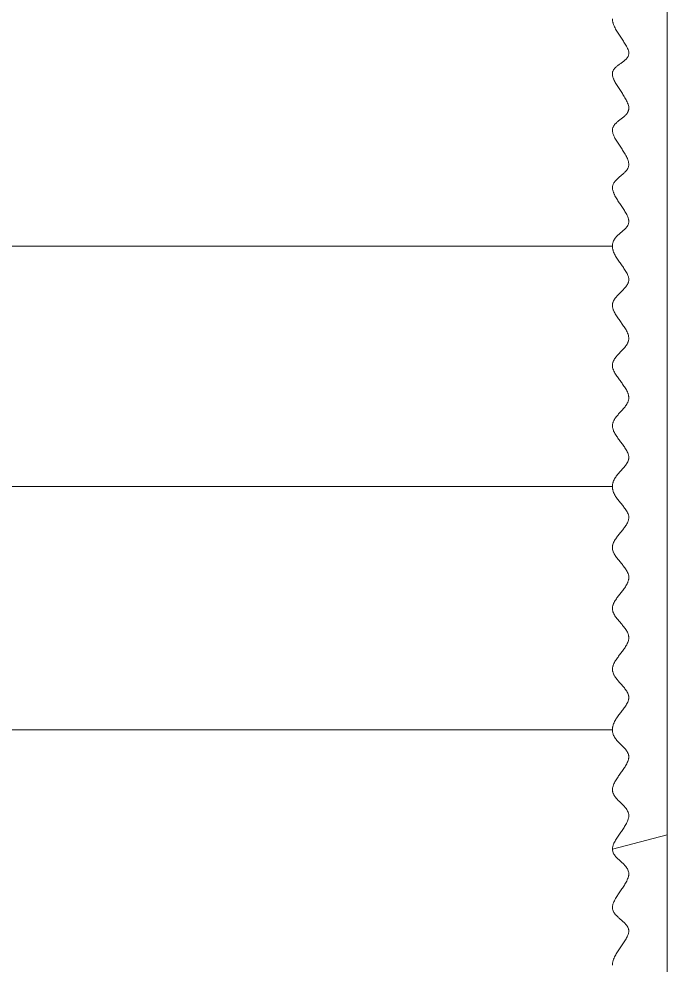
# Model space of a CAD drawing. Header units: millimetres. Extents: x -6909 to -4533, y -2578 to 782.
# Drawn here: x -5724.71 to -5712.01, y 502.14 to 520.68 of the extents above; entities that cross this region are included whole.
import ezdxf

# ---------------------------------------------------------------- set-up
doc = ezdxf.new("R2010")
doc.units = ezdxf.units.MM

msp = doc.modelspace()

# ---------------------------------------------------------------- linework, layer by layer
at = {"linetype": 'Continuous', "lineweight": 18}
for p, q in [((-5712.014, 504.692), (-5712.014, 532.039)), ((-5713.086, 516.229), (-5735.943, 516.229)), ((-5713.086, 511.518), (-5735.943, 511.518)), ((-5713.086, 506.753), (-5735.943, 506.753)), ((-5712.014, 504.692), (-5712.014, 488.539))]:
    msp.add_line(p, q, dxfattribs=at)
at = {"linetype": 'Continuous', "lineweight": 13}
msp.add_line((-5712.014, 504.692), (-5713.086, 504.416), dxfattribs=at)
at = {"linetype": 'Continuous', "lineweight": 18}
for points, knots in [([(-5713.086, 516.229), (-5713.086, 516.245), (-5713.084, 516.26), (-5713.08, 516.281), (-5713.079, 516.288), (-5713.075, 516.302), (-5713.072, 516.308), (-5713.065, 516.327), (-5713.059, 516.339), (-5713.047, 516.361), (-5713.04, 516.372), (-5713.017, 516.402), (-5713.001, 516.419), (-5712.968, 516.452), (-5712.951, 516.467), (-5712.916, 516.497), (-5712.899, 516.512), (-5712.864, 516.542), (-5712.847, 516.558), (-5712.823, 516.583), (-5712.815, 516.592), (-5712.8, 516.611), (-5712.793, 516.621), (-5712.78, 516.644), (-5712.775, 516.655), (-5712.769, 516.675), (-5712.767, 516.682), (-5712.765, 516.697), (-5712.764, 516.704), (-5712.764, 516.719), (-5712.765, 516.727), (-5712.767, 516.743), (-5712.769, 516.751), (-5712.774, 516.774), (-5712.779, 516.79), (-5712.791, 516.819), (-5712.798, 516.833), (-5712.812, 516.861), (-5712.819, 516.875), (-5712.835, 516.901), (-5712.843, 516.915), (-5712.859, 516.941), (-5712.867, 516.954), (-5712.892, 516.992), (-5712.909, 517.017), (-5712.943, 517.067), (-5712.96, 517.093), (-5712.993, 517.144), (-5713.009, 517.17), (-5713.032, 517.21), (-5713.039, 517.224), (-5713.05, 517.245), (-5713.053, 517.252), (-5713.059, 517.267), (-5713.063, 517.274), (-5713.071, 517.296), (-5713.076, 517.311), (-5713.082, 517.335), (-5713.083, 517.343), (-5713.085, 517.358), (-5713.086, 517.366), (-5713.086, 517.381), (-5713.085, 517.389), (-5713.083, 517.403), (-5713.082, 517.41), (-5713.078, 517.423), (-5713.076, 517.43), (-5713.071, 517.442), (-5713.069, 517.448), (-5713.06, 517.464), (-5713.053, 517.475), (-5713.039, 517.494), (-5713.032, 517.503), (-5713.009, 517.528), (-5712.993, 517.544), (-5712.959, 517.574), (-5712.942, 517.588), (-5712.909, 517.616), (-5712.892, 517.63), (-5712.859, 517.66), (-5712.843, 517.675), (-5712.82, 517.7), (-5712.812, 517.709), (-5712.799, 517.728), (-5712.792, 517.738), (-5712.78, 517.76), (-5712.775, 517.772), (-5712.769, 517.792), (-5712.768, 517.798), (-5712.765, 517.813), (-5712.765, 517.82), (-5712.764, 517.835), (-5712.765, 517.843), (-5712.766, 517.859), (-5712.768, 517.867), (-5712.771, 517.882), (-5712.773, 517.89), (-5712.778, 517.906), (-5712.78, 517.913), (-5712.789, 517.936), (-5712.795, 517.951), (-5712.809, 517.98), (-5712.816, 517.994), (-5712.839, 518.035), (-5712.855, 518.062), (-5712.889, 518.114), (-5712.906, 518.14), (-5712.941, 518.192), (-5712.958, 518.218), (-5712.992, 518.27), (-5713.008, 518.297), (-5713.032, 518.338), (-5713.039, 518.352), (-5713.054, 518.381), (-5713.06, 518.396), (-5713.072, 518.426), (-5713.077, 518.441), (-5713.082, 518.465), (-5713.084, 518.473), (-5713.086, 518.488), (-5713.086, 518.496), (-5713.086, 518.511), (-5713.085, 518.518), (-5713.083, 518.532), (-5713.081, 518.539), (-5713.077, 518.551), (-5713.074, 518.557), (-5713.069, 518.569), (-5713.066, 518.574), (-5713.057, 518.59), (-5713.05, 518.6), (-5713.036, 518.618), (-5713.028, 518.626), (-5713.005, 518.65), (-5712.988, 518.664), (-5712.954, 518.691), (-5712.937, 518.704), (-5712.903, 518.731), (-5712.886, 518.744), (-5712.852, 518.772), (-5712.836, 518.787), (-5712.813, 518.812), (-5712.806, 518.82), (-5712.796, 518.834), (-5712.793, 518.839), (-5712.787, 518.849), (-5712.784, 518.855), (-5712.778, 518.866), (-5712.776, 518.872), (-5712.772, 518.884), (-5712.77, 518.89), (-5712.767, 518.903), (-5712.766, 518.91), (-5712.764, 518.924), (-5712.764, 518.932), (-5712.765, 518.955), (-5712.768, 518.97), (-5712.776, 519.001), (-5712.782, 519.016), (-5712.794, 519.046), (-5712.8, 519.061), (-5712.815, 519.089), (-5712.822, 519.103), (-5712.845, 519.144), (-5712.862, 519.171), (-5712.895, 519.223), (-5712.912, 519.249), (-5712.946, 519.301), (-5712.963, 519.327), (-5712.997, 519.38), (-5713.013, 519.407), (-5713.036, 519.448), (-5713.043, 519.462), (-5713.053, 519.483), (-5713.057, 519.49), (-5713.063, 519.505), (-5713.066, 519.513), (-5713.074, 519.535), (-5713.079, 519.55), (-5713.083, 519.574), (-5713.085, 519.581), (-5713.086, 519.596), (-5713.086, 519.604), (-5713.085, 519.618), (-5713.084, 519.625), (-5713.082, 519.638), (-5713.08, 519.644), (-5713.074, 519.662), (-5713.068, 519.673), (-5713.056, 519.692), (-5713.05, 519.701), (-5713.035, 519.718), (-5713.028, 519.726), (-5713.005, 519.748), (-5712.989, 519.761), (-5712.956, 519.786), (-5712.939, 519.798), (-5712.905, 519.822), (-5712.888, 519.834), (-5712.855, 519.859), (-5712.839, 519.872), (-5712.816, 519.894), (-5712.809, 519.902), (-5712.795, 519.919), (-5712.789, 519.927), (-5712.781, 519.942), (-5712.778, 519.947), (-5712.773, 519.958), (-5712.771, 519.964), (-5712.768, 519.977), (-5712.766, 519.983), (-5712.765, 519.993), (-5712.765, 519.997), (-5712.764, 520.004), (-5712.764, 520.007), (-5712.765, 520.026), (-5712.768, 520.041), (-5712.777, 520.072), (-5712.782, 520.087), (-5712.795, 520.116), (-5712.802, 520.13), (-5712.817, 520.159), (-5712.825, 520.172), (-5712.85, 520.213), (-5712.867, 520.239), (-5712.901, 520.291), (-5712.918, 520.317), (-5712.953, 520.369), (-5712.97, 520.395), (-5712.995, 520.435), (-5713.003, 520.448), (-5713.018, 520.476), (-5713.026, 520.49), (-5713.04, 520.518), (-5713.047, 520.532), (-5713.06, 520.561), (-5713.065, 520.576), (-5713.073, 520.599), (-5713.075, 520.606), (-5713.079, 520.621), (-5713.082, 520.636), (-5713.084, 520.651), (-5713.086, 520.666), (-5713.086, 520.673), (-5713.086, 520.681)], [0, 0, 0, 0, 0.007813, 0.007813, 0.011719, 0.011719, 0.015625, 0.015625, 0.023438, 0.023438, 0.03125, 0.03125, 0.046875, 0.046875, 0.0625, 0.0625, 0.078125, 0.078125, 0.09375, 0.09375, 0.101563, 0.101563, 0.109375, 0.109375, 0.117188, 0.117188, 0.121094, 0.121094, 0.125, 0.125, 0.128906, 0.128906, 0.132813, 0.132813, 0.140625, 0.140625, 0.148438, 0.148438, 0.15625, 0.15625, 0.164063, 0.164063, 0.171875, 0.171875, 0.1875, 0.1875, 0.203125, 0.203125, 0.21875, 0.21875, 0.226563, 0.226563, 0.230469, 0.230469, 0.234375, 0.234375, 0.242188, 0.242188, 0.246094, 0.246094, 0.25, 0.25, 0.253906, 0.253906, 0.257813, 0.257813, 0.261719, 0.261719, 0.265625, 0.265625, 0.273438, 0.273438, 0.28125, 0.28125, 0.296875, 0.296875, 0.3125, 0.3125, 0.328125, 0.328125, 0.34375, 0.34375, 0.351563, 0.351563, 0.359375, 0.359375, 0.367188, 0.367188, 0.371094, 0.371094, 0.375, 0.375, 0.378906, 0.378906, 0.382813, 0.382813, 0.386719, 0.386719, 0.390625, 0.390625, 0.398438, 0.398438, 0.40625, 0.40625, 0.421875, 0.421875, 0.4375, 0.4375, 0.453125, 0.453125, 0.46875, 0.46875, 0.476563, 0.476563, 0.484375, 0.484375, 0.492188, 0.492188, 0.496094, 0.496094, 0.5, 0.5, 0.503906, 0.503906, 0.507813, 0.507813, 0.511719, 0.511719, 0.515625, 0.515625, 0.523438, 0.523438, 0.53125, 0.53125, 0.546875, 0.546875, 0.5625, 0.5625, 0.578125, 0.578125, 0.59375, 0.59375, 0.601563, 0.601563, 0.605469, 0.605469, 0.609375, 0.609375, 0.613281, 0.613281, 0.617188, 0.617188, 0.621094, 0.621094, 0.625, 0.625, 0.632813, 0.632813, 0.640625, 0.640625, 0.648438, 0.648438, 0.65625, 0.65625, 0.671875, 0.671875, 0.6875, 0.6875, 0.703125, 0.703125, 0.71875, 0.71875, 0.726563, 0.726563, 0.730469, 0.730469, 0.734375, 0.734375, 0.742188, 0.742188, 0.746094, 0.746094, 0.75, 0.75, 0.753906, 0.753906, 0.757813, 0.757813, 0.765625, 0.765625, 0.773438, 0.773438, 0.78125, 0.78125, 0.796875, 0.796875, 0.8125, 0.8125, 0.828125, 0.828125, 0.84375, 0.84375, 0.851563, 0.851563, 0.859375, 0.859375, 0.863281, 0.863281, 0.867188, 0.867188, 0.871094, 0.871094, 0.873047, 0.873047, 0.875, 0.875, 0.882813, 0.882813, 0.890625, 0.890625, 0.898438, 0.898438, 0.90625, 0.90625, 0.921875, 0.921875, 0.9375, 0.9375, 0.953125, 0.953125, 0.960938, 0.960938, 0.96875, 0.96875, 0.976563, 0.976563, 0.984375, 0.984375, 0.988281, 0.988281, 0.992188, 0.996094, 0.996094, 1, 1, 1, 1]), ([(-5713.086, 511.518), (-5713.086, 511.534), (-5713.084, 511.55), (-5713.08, 511.573), (-5713.079, 511.581), (-5713.075, 511.596), (-5713.072, 511.603), (-5713.065, 511.624), (-5713.059, 511.638), (-5713.046, 511.663), (-5713.04, 511.676), (-5713.017, 511.711), (-5713.001, 511.733), (-5712.968, 511.774), (-5712.951, 511.794), (-5712.916, 511.833), (-5712.899, 511.852), (-5712.864, 511.891), (-5712.847, 511.91), (-5712.823, 511.942), (-5712.815, 511.953), (-5712.8, 511.976), (-5712.793, 511.988), (-5712.78, 512.014), (-5712.775, 512.027), (-5712.769, 512.049), (-5712.767, 512.057), (-5712.765, 512.072), (-5712.764, 512.08), (-5712.764, 512.096), (-5712.765, 512.104), (-5712.767, 512.12), (-5712.769, 512.128), (-5712.774, 512.151), (-5712.78, 512.166), (-5712.791, 512.194), (-5712.798, 512.207), (-5712.812, 512.233), (-5712.819, 512.246), (-5712.835, 512.27), (-5712.843, 512.282), (-5712.859, 512.306), (-5712.867, 512.318), (-5712.892, 512.352), (-5712.909, 512.375), (-5712.943, 512.42), (-5712.96, 512.442), (-5712.993, 512.489), (-5713.009, 512.512), (-5713.032, 512.55), (-5713.039, 512.562), (-5713.05, 512.582), (-5713.053, 512.589), (-5713.06, 512.603), (-5713.063, 512.61), (-5713.071, 512.631), (-5713.076, 512.646), (-5713.082, 512.669), (-5713.083, 512.677), (-5713.085, 512.693), (-5713.086, 512.701), (-5713.086, 512.717), (-5713.085, 512.725), (-5713.083, 512.74), (-5713.082, 512.748), (-5713.078, 512.762), (-5713.076, 512.77), (-5713.071, 512.783), (-5713.068, 512.79), (-5713.06, 512.809), (-5713.053, 512.822), (-5713.039, 512.845), (-5713.032, 512.856), (-5713.009, 512.888), (-5712.992, 512.907), (-5712.959, 512.946), (-5712.942, 512.964), (-5712.908, 513.001), (-5712.891, 513.02), (-5712.858, 513.058), (-5712.842, 513.078), (-5712.82, 513.11), (-5712.812, 513.12), (-5712.798, 513.143), (-5712.792, 513.155), (-5712.78, 513.181), (-5712.775, 513.195), (-5712.769, 513.217), (-5712.768, 513.224), (-5712.765, 513.24), (-5712.765, 513.248), (-5712.764, 513.264), (-5712.765, 513.272), (-5712.766, 513.288), (-5712.768, 513.296), (-5712.771, 513.312), (-5712.773, 513.32), (-5712.778, 513.335), (-5712.78, 513.343), (-5712.789, 513.365), (-5712.795, 513.379), (-5712.809, 513.406), (-5712.816, 513.419), (-5712.839, 513.458), (-5712.856, 513.482), (-5712.889, 513.53), (-5712.906, 513.554), (-5712.941, 513.601), (-5712.958, 513.624), (-5712.992, 513.672), (-5713.009, 513.696), (-5713.032, 513.735), (-5713.04, 513.748), (-5713.054, 513.775), (-5713.061, 513.789), (-5713.072, 513.819), (-5713.077, 513.834), (-5713.083, 513.857), (-5713.084, 513.866), (-5713.086, 513.882), (-5713.086, 513.89), (-5713.086, 513.906), (-5713.085, 513.913), (-5713.082, 513.929), (-5713.081, 513.936), (-5713.077, 513.95), (-5713.074, 513.957), (-5713.069, 513.971), (-5713.066, 513.977), (-5713.057, 513.996), (-5713.05, 514.007), (-5713.035, 514.03), (-5713.028, 514.04), (-5713.004, 514.071), (-5712.988, 514.089), (-5712.954, 514.126), (-5712.937, 514.144), (-5712.902, 514.18), (-5712.885, 514.198), (-5712.852, 514.235), (-5712.836, 514.254), (-5712.813, 514.286), (-5712.806, 514.296), (-5712.796, 514.314), (-5712.793, 514.32), (-5712.786, 514.332), (-5712.784, 514.338), (-5712.778, 514.351), (-5712.776, 514.358), (-5712.771, 514.372), (-5712.77, 514.379), (-5712.767, 514.394), (-5712.766, 514.401), (-5712.764, 514.417), (-5712.764, 514.425), (-5712.766, 514.449), (-5712.768, 514.465), (-5712.777, 514.496), (-5712.782, 514.511), (-5712.794, 514.54), (-5712.801, 514.554), (-5712.815, 514.581), (-5712.823, 514.594), (-5712.846, 514.633), (-5712.862, 514.657), (-5712.896, 514.706), (-5712.913, 514.73), (-5712.947, 514.777), (-5712.964, 514.801), (-5712.997, 514.85), (-5713.013, 514.875), (-5713.036, 514.914), (-5713.043, 514.927), (-5713.054, 514.948), (-5713.057, 514.955), (-5713.063, 514.969), (-5713.066, 514.976), (-5713.072, 514.991), (-5713.074, 514.999), (-5713.079, 515.014), (-5713.081, 515.022), (-5713.084, 515.038), (-5713.085, 515.046), (-5713.086, 515.061), (-5713.086, 515.069), (-5713.085, 515.085), (-5713.084, 515.092), (-5713.082, 515.107), (-5713.08, 515.114), (-5713.073, 515.135), (-5713.068, 515.147), (-5713.056, 515.171), (-5713.049, 515.182), (-5713.035, 515.203), (-5713.027, 515.213), (-5713.004, 515.242), (-5712.988, 515.26), (-5712.955, 515.294), (-5712.938, 515.311), (-5712.904, 515.345), (-5712.888, 515.361), (-5712.855, 515.396), (-5712.839, 515.414), (-5712.816, 515.443), (-5712.809, 515.453), (-5712.795, 515.474), (-5712.789, 515.485), (-5712.78, 515.503), (-5712.778, 515.509), (-5712.773, 515.522), (-5712.771, 515.529), (-5712.767, 515.543), (-5712.766, 515.55), (-5712.765, 515.562), (-5712.765, 515.565), (-5712.764, 515.573), (-5712.764, 515.577), (-5712.765, 515.589), (-5712.766, 515.597), (-5712.768, 515.612), (-5712.77, 515.62), (-5712.777, 515.644), (-5712.783, 515.658), (-5712.796, 515.687), (-5712.803, 515.701), (-5712.818, 515.727), (-5712.826, 515.74), (-5712.85, 515.778), (-5712.867, 515.803), (-5712.901, 515.851), (-5712.919, 515.874), (-5712.953, 515.923), (-5712.97, 515.947), (-5713.003, 515.997), (-5713.019, 516.023), (-5713.04, 516.063), (-5713.047, 516.078), (-5713.06, 516.106), (-5713.066, 516.121), (-5713.073, 516.144), (-5713.075, 516.151), (-5713.079, 516.167), (-5713.084, 516.19), (-5713.086, 516.213), (-5713.086, 516.229)], [0, 0, 0, 0, 0.007813, 0.007813, 0.011719, 0.011719, 0.015625, 0.015625, 0.023438, 0.023438, 0.03125, 0.03125, 0.046875, 0.046875, 0.0625, 0.0625, 0.078125, 0.078125, 0.09375, 0.09375, 0.101563, 0.101563, 0.109375, 0.109375, 0.117188, 0.117188, 0.121094, 0.121094, 0.125, 0.125, 0.128906, 0.128906, 0.132813, 0.132813, 0.140625, 0.140625, 0.148438, 0.148438, 0.15625, 0.15625, 0.164063, 0.164063, 0.171875, 0.171875, 0.1875, 0.1875, 0.203125, 0.203125, 0.21875, 0.21875, 0.226563, 0.226563, 0.230469, 0.230469, 0.234375, 0.234375, 0.242188, 0.242188, 0.246094, 0.246094, 0.25, 0.25, 0.253906, 0.253906, 0.257813, 0.257813, 0.261719, 0.261719, 0.265625, 0.265625, 0.273438, 0.273438, 0.28125, 0.28125, 0.296875, 0.296875, 0.3125, 0.3125, 0.328125, 0.328125, 0.34375, 0.34375, 0.351563, 0.351563, 0.359375, 0.359375, 0.367188, 0.367188, 0.371094, 0.371094, 0.375, 0.375, 0.378906, 0.378906, 0.382813, 0.382813, 0.386719, 0.386719, 0.390625, 0.390625, 0.398438, 0.398438, 0.40625, 0.40625, 0.421875, 0.421875, 0.4375, 0.4375, 0.453125, 0.453125, 0.46875, 0.46875, 0.476563, 0.476563, 0.484375, 0.484375, 0.492188, 0.492188, 0.496094, 0.496094, 0.5, 0.5, 0.503906, 0.503906, 0.507813, 0.507813, 0.511719, 0.511719, 0.515625, 0.515625, 0.523438, 0.523438, 0.53125, 0.53125, 0.546875, 0.546875, 0.5625, 0.5625, 0.578125, 0.578125, 0.59375, 0.59375, 0.601563, 0.601563, 0.605469, 0.605469, 0.609375, 0.609375, 0.613281, 0.613281, 0.617188, 0.617188, 0.621094, 0.621094, 0.625, 0.625, 0.632813, 0.632813, 0.640625, 0.640625, 0.648438, 0.648438, 0.65625, 0.65625, 0.671875, 0.671875, 0.6875, 0.6875, 0.703125, 0.703125, 0.71875, 0.71875, 0.726563, 0.726563, 0.730469, 0.730469, 0.734375, 0.734375, 0.738281, 0.738281, 0.742188, 0.742188, 0.746094, 0.746094, 0.75, 0.75, 0.753906, 0.753906, 0.757813, 0.757813, 0.765625, 0.765625, 0.773438, 0.773438, 0.78125, 0.78125, 0.796875, 0.796875, 0.8125, 0.8125, 0.828125, 0.828125, 0.84375, 0.84375, 0.851563, 0.851563, 0.859375, 0.859375, 0.863281, 0.863281, 0.867188, 0.867188, 0.871094, 0.871094, 0.873047, 0.873047, 0.875, 0.875, 0.878906, 0.878906, 0.882813, 0.882813, 0.890625, 0.890625, 0.898438, 0.898438, 0.90625, 0.90625, 0.921875, 0.921875, 0.9375, 0.9375, 0.953125, 0.953125, 0.96875, 0.96875, 0.976563, 0.976563, 0.984375, 0.984375, 0.988281, 0.988281, 0.992188, 1, 1, 1, 1]), ([(-5713.086, 506.753), (-5713.086, 506.769), (-5713.084, 506.785), (-5713.08, 506.809), (-5713.079, 506.817), (-5713.075, 506.832), (-5713.072, 506.84), (-5713.065, 506.863), (-5713.059, 506.877), (-5713.047, 506.905), (-5713.04, 506.919), (-5713.017, 506.959), (-5713.001, 506.984), (-5712.968, 507.031), (-5712.951, 507.055), (-5712.916, 507.1), (-5712.899, 507.123), (-5712.864, 507.169), (-5712.847, 507.192), (-5712.823, 507.228), (-5712.815, 507.241), (-5712.8, 507.267), (-5712.793, 507.28), (-5712.78, 507.308), (-5712.775, 507.323), (-5712.769, 507.346), (-5712.767, 507.354), (-5712.765, 507.37), (-5712.764, 507.378), (-5712.764, 507.394), (-5712.765, 507.402), (-5712.767, 507.417), (-5712.769, 507.424), (-5712.774, 507.446), (-5712.779, 507.46), (-5712.791, 507.485), (-5712.798, 507.497), (-5712.812, 507.52), (-5712.819, 507.531), (-5712.835, 507.553), (-5712.843, 507.563), (-5712.859, 507.583), (-5712.867, 507.593), (-5712.892, 507.622), (-5712.909, 507.641), (-5712.943, 507.679), (-5712.96, 507.698), (-5712.993, 507.737), (-5713.009, 507.757), (-5713.032, 507.79), (-5713.039, 507.801), (-5713.05, 507.819), (-5713.053, 507.825), (-5713.06, 507.837), (-5713.063, 507.843), (-5713.071, 507.863), (-5713.076, 507.877), (-5713.082, 507.899), (-5713.083, 507.906), (-5713.085, 507.922), (-5713.086, 507.93), (-5713.086, 507.946), (-5713.085, 507.954), (-5713.083, 507.969), (-5713.082, 507.977), (-5713.078, 507.993), (-5713.076, 508), (-5713.071, 508.015), (-5713.069, 508.022), (-5713.06, 508.044), (-5713.053, 508.057), (-5713.039, 508.083), (-5713.032, 508.096), (-5713.009, 508.133), (-5712.993, 508.156), (-5712.959, 508.201), (-5712.942, 508.223), (-5712.909, 508.268), (-5712.892, 508.29), (-5712.859, 508.335), (-5712.842, 508.359), (-5712.82, 508.395), (-5712.812, 508.407), (-5712.799, 508.433), (-5712.792, 508.447), (-5712.78, 508.475), (-5712.775, 508.49), (-5712.769, 508.513), (-5712.768, 508.521), (-5712.765, 508.537), (-5712.765, 508.545), (-5712.764, 508.561), (-5712.765, 508.57), (-5712.766, 508.585), (-5712.768, 508.593), (-5712.771, 508.609), (-5712.773, 508.616), (-5712.778, 508.63), (-5712.78, 508.637), (-5712.789, 508.658), (-5712.795, 508.671), (-5712.809, 508.695), (-5712.816, 508.707), (-5712.839, 508.741), (-5712.855, 508.762), (-5712.889, 508.804), (-5712.906, 508.824), (-5712.941, 508.864), (-5712.958, 508.884), (-5712.992, 508.925), (-5713.008, 508.946), (-5713.032, 508.98), (-5713.039, 508.992), (-5713.054, 509.016), (-5713.06, 509.029), (-5713.072, 509.056), (-5713.077, 509.07), (-5713.082, 509.093), (-5713.084, 509.101), (-5713.086, 509.117), (-5713.086, 509.125), (-5713.086, 509.141), (-5713.085, 509.149), (-5713.082, 509.165), (-5713.081, 509.173), (-5713.077, 509.188), (-5713.074, 509.196), (-5713.069, 509.211), (-5713.066, 509.218), (-5713.057, 509.238), (-5713.05, 509.252), (-5713.036, 509.277), (-5713.028, 509.29), (-5713.004, 509.325), (-5712.988, 509.348), (-5712.954, 509.392), (-5712.937, 509.414), (-5712.903, 509.458), (-5712.886, 509.479), (-5712.852, 509.524), (-5712.836, 509.547), (-5712.813, 509.584), (-5712.806, 509.596), (-5712.796, 509.616), (-5712.793, 509.623), (-5712.787, 509.636), (-5712.784, 509.643), (-5712.778, 509.658), (-5712.776, 509.665), (-5712.772, 509.68), (-5712.77, 509.688), (-5712.767, 509.703), (-5712.766, 509.711), (-5712.764, 509.727), (-5712.764, 509.735), (-5712.765, 509.76), (-5712.768, 509.775), (-5712.776, 509.805), (-5712.782, 509.819), (-5712.794, 509.846), (-5712.8, 509.859), (-5712.815, 509.884), (-5712.822, 509.896), (-5712.845, 509.93), (-5712.862, 509.952), (-5712.895, 509.994), (-5712.912, 510.015), (-5712.946, 510.056), (-5712.963, 510.077), (-5712.997, 510.119), (-5713.013, 510.141), (-5713.036, 510.176), (-5713.043, 510.188), (-5713.053, 510.207), (-5713.057, 510.214), (-5713.063, 510.227), (-5713.066, 510.234), (-5713.074, 510.255), (-5713.079, 510.269), (-5713.083, 510.293), (-5713.085, 510.3), (-5713.086, 510.316), (-5713.086, 510.324), (-5713.085, 510.341), (-5713.084, 510.348), (-5713.082, 510.364), (-5713.08, 510.372), (-5713.074, 510.394), (-5713.068, 510.408), (-5713.056, 510.435), (-5713.05, 510.448), (-5713.035, 510.473), (-5713.028, 510.484), (-5713.005, 510.519), (-5712.989, 510.541), (-5712.955, 510.583), (-5712.939, 510.604), (-5712.905, 510.645), (-5712.888, 510.666), (-5712.855, 510.708), (-5712.839, 510.73), (-5712.816, 510.765), (-5712.809, 510.777), (-5712.795, 510.801), (-5712.789, 510.814), (-5712.78, 510.834), (-5712.778, 510.841), (-5712.773, 510.855), (-5712.771, 510.863), (-5712.768, 510.878), (-5712.766, 510.886), (-5712.765, 510.897), (-5712.765, 510.901), (-5712.764, 510.909), (-5712.764, 510.913), (-5712.765, 510.934), (-5712.768, 510.949), (-5712.777, 510.979), (-5712.782, 510.993), (-5712.795, 511.02), (-5712.802, 511.033), (-5712.817, 511.057), (-5712.825, 511.069), (-5712.85, 511.103), (-5712.867, 511.124), (-5712.901, 511.167), (-5712.918, 511.187), (-5712.953, 511.23), (-5712.97, 511.251), (-5712.995, 511.285), (-5713.003, 511.296), (-5713.018, 511.32), (-5713.026, 511.332), (-5713.04, 511.357), (-5713.047, 511.37), (-5713.06, 511.396), (-5713.065, 511.41), (-5713.073, 511.432), (-5713.075, 511.44), (-5713.079, 511.455), (-5713.082, 511.47), (-5713.084, 511.486), (-5713.086, 511.502), (-5713.086, 511.51), (-5713.086, 511.518)], [0, 0, 0, 0, 0.007813, 0.007813, 0.011719, 0.011719, 0.015625, 0.015625, 0.023438, 0.023438, 0.03125, 0.03125, 0.046875, 0.046875, 0.0625, 0.0625, 0.078125, 0.078125, 0.09375, 0.09375, 0.101563, 0.101563, 0.109375, 0.109375, 0.117188, 0.117188, 0.121094, 0.121094, 0.125, 0.125, 0.128906, 0.128906, 0.132813, 0.132813, 0.140625, 0.140625, 0.148438, 0.148438, 0.15625, 0.15625, 0.164063, 0.164063, 0.171875, 0.171875, 0.1875, 0.1875, 0.203125, 0.203125, 0.21875, 0.21875, 0.226563, 0.226563, 0.230469, 0.230469, 0.234375, 0.234375, 0.242188, 0.242188, 0.246094, 0.246094, 0.25, 0.25, 0.253906, 0.253906, 0.257813, 0.257813, 0.261719, 0.261719, 0.265625, 0.265625, 0.273438, 0.273438, 0.28125, 0.28125, 0.296875, 0.296875, 0.3125, 0.3125, 0.328125, 0.328125, 0.34375, 0.34375, 0.351563, 0.351563, 0.359375, 0.359375, 0.367188, 0.367188, 0.371094, 0.371094, 0.375, 0.375, 0.378906, 0.378906, 0.382813, 0.382813, 0.386719, 0.386719, 0.390625, 0.390625, 0.398438, 0.398438, 0.40625, 0.40625, 0.421875, 0.421875, 0.4375, 0.4375, 0.453125, 0.453125, 0.46875, 0.46875, 0.476563, 0.476563, 0.484375, 0.484375, 0.492188, 0.492188, 0.496094, 0.496094, 0.5, 0.5, 0.503906, 0.503906, 0.507813, 0.507813, 0.511719, 0.511719, 0.515625, 0.515625, 0.523438, 0.523438, 0.53125, 0.53125, 0.546875, 0.546875, 0.5625, 0.5625, 0.578125, 0.578125, 0.59375, 0.59375, 0.601563, 0.601563, 0.605469, 0.605469, 0.609375, 0.609375, 0.613281, 0.613281, 0.617188, 0.617188, 0.621094, 0.621094, 0.625, 0.625, 0.632813, 0.632813, 0.640625, 0.640625, 0.648438, 0.648438, 0.65625, 0.65625, 0.671875, 0.671875, 0.6875, 0.6875, 0.703125, 0.703125, 0.71875, 0.71875, 0.726563, 0.726563, 0.730469, 0.730469, 0.734375, 0.734375, 0.742188, 0.742188, 0.746094, 0.746094, 0.75, 0.75, 0.753906, 0.753906, 0.757813, 0.757813, 0.765625, 0.765625, 0.773438, 0.773438, 0.78125, 0.78125, 0.796875, 0.796875, 0.8125, 0.8125, 0.828125, 0.828125, 0.84375, 0.84375, 0.851563, 0.851563, 0.859375, 0.859375, 0.863281, 0.863281, 0.867188, 0.867188, 0.871094, 0.871094, 0.873047, 0.873047, 0.875, 0.875, 0.882813, 0.882813, 0.890625, 0.890625, 0.898438, 0.898438, 0.90625, 0.90625, 0.921875, 0.921875, 0.9375, 0.9375, 0.953125, 0.953125, 0.960938, 0.960938, 0.96875, 0.96875, 0.976563, 0.976563, 0.984375, 0.984375, 0.988281, 0.988281, 0.992188, 0.996094, 0.996094, 1, 1, 1, 1]), ([(-5713.086, 506.753), (-5713.086, 506.737), (-5713.084, 506.722), (-5713.08, 506.699), (-5713.079, 506.692), (-5713.075, 506.678), (-5713.072, 506.67), (-5713.065, 506.65), (-5713.059, 506.637), (-5713.047, 506.613), (-5713.04, 506.602), (-5713.018, 506.569), (-5713.001, 506.549), (-5712.968, 506.512), (-5712.951, 506.494), (-5712.916, 506.459), (-5712.899, 506.442), (-5712.864, 506.408), (-5712.847, 506.39), (-5712.823, 506.361), (-5712.815, 506.351), (-5712.8, 506.33), (-5712.793, 506.319), (-5712.781, 506.295), (-5712.775, 506.282), (-5712.769, 506.261), (-5712.767, 506.254), (-5712.765, 506.239), (-5712.765, 506.231), (-5712.764, 506.215), (-5712.765, 506.207), (-5712.767, 506.191), (-5712.768, 506.183), (-5712.774, 506.16), (-5712.779, 506.145), (-5712.791, 506.116), (-5712.797, 506.102), (-5712.811, 506.075), (-5712.819, 506.062), (-5712.834, 506.036), (-5712.842, 506.024), (-5712.858, 505.999), (-5712.866, 505.986), (-5712.891, 505.95), (-5712.908, 505.926), (-5712.942, 505.878), (-5712.959, 505.854), (-5712.992, 505.805), (-5713.009, 505.78), (-5713.031, 505.741), (-5713.039, 505.728), (-5713.053, 505.701), (-5713.059, 505.687), (-5713.071, 505.658), (-5713.076, 505.643), (-5713.082, 505.619), (-5713.083, 505.611), (-5713.085, 505.596), (-5713.086, 505.588), (-5713.086, 505.572), (-5713.085, 505.564), (-5713.084, 505.549), (-5713.082, 505.542), (-5713.079, 505.528), (-5713.077, 505.521), (-5713.072, 505.508), (-5713.069, 505.501), (-5713.061, 505.483), (-5713.054, 505.472), (-5713.04, 505.45), (-5713.033, 505.44), (-5713.01, 505.411), (-5712.993, 505.393), (-5712.96, 505.359), (-5712.943, 505.343), (-5712.91, 505.31), (-5712.893, 505.293), (-5712.86, 505.259), (-5712.843, 505.241), (-5712.821, 505.213), (-5712.813, 505.203), (-5712.799, 505.182), (-5712.793, 505.171), (-5712.781, 505.147), (-5712.776, 505.134), (-5712.77, 505.113), (-5712.768, 505.106), (-5712.766, 505.091), (-5712.765, 505.084), (-5712.764, 505.068), (-5712.765, 505.06), (-5712.766, 505.044), (-5712.767, 505.036), (-5712.772, 505.012), (-5712.777, 504.997), (-5712.788, 504.967), (-5712.794, 504.952), (-5712.808, 504.924), (-5712.815, 504.91), (-5712.838, 504.87), (-5712.854, 504.844), (-5712.888, 504.794), (-5712.905, 504.769), (-5712.939, 504.72), (-5712.956, 504.695), (-5712.99, 504.645), (-5713.007, 504.619), (-5713.03, 504.579), (-5713.038, 504.566), (-5713.052, 504.538), (-5713.059, 504.524), (-5713.068, 504.501), (-5713.071, 504.494), (-5713.076, 504.479), (-5713.078, 504.471), (-5713.084, 504.447), (-5713.086, 504.432), (-5713.086, 504.416)], [0, 0, 0, 0, 0.015625, 0.015625, 0.023437, 0.023437, 0.03125, 0.03125, 0.046875, 0.046875, 0.0625, 0.0625, 0.09375, 0.09375, 0.125, 0.125, 0.15625, 0.15625, 0.1875, 0.1875, 0.203125, 0.203125, 0.21875, 0.21875, 0.234375, 0.234375, 0.242187, 0.242187, 0.25, 0.25, 0.257812, 0.257812, 0.265625, 0.265625, 0.28125, 0.28125, 0.296875, 0.296875, 0.3125, 0.3125, 0.328125, 0.328125, 0.34375, 0.34375, 0.375, 0.375, 0.40625, 0.40625, 0.4375, 0.4375, 0.453125, 0.453125, 0.46875, 0.46875, 0.484375, 0.484375, 0.492188, 0.492188, 0.5, 0.5, 0.507813, 0.507813, 0.515625, 0.515625, 0.523438, 0.523438, 0.53125, 0.53125, 0.546875, 0.546875, 0.5625, 0.5625, 0.59375, 0.59375, 0.625, 0.625, 0.65625, 0.65625, 0.6875, 0.6875, 0.703125, 0.703125, 0.71875, 0.71875, 0.734375, 0.734375, 0.742188, 0.742188, 0.75, 0.75, 0.757813, 0.757813, 0.765625, 0.765625, 0.78125, 0.78125, 0.796875, 0.796875, 0.8125, 0.8125, 0.84375, 0.84375, 0.875, 0.875, 0.90625, 0.90625, 0.9375, 0.9375, 0.953125, 0.953125, 0.96875, 0.96875, 0.976563, 0.976563, 0.984375, 0.984375, 1, 1, 1, 1]), ([(-5713.086, 502.143), (-5713.086, 502.158), (-5713.084, 502.173), (-5713.08, 502.197), (-5713.079, 502.204), (-5713.075, 502.22), (-5713.072, 502.228), (-5713.065, 502.251), (-5713.059, 502.266), (-5713.047, 502.295), (-5713.04, 502.309), (-5713.018, 502.352), (-5713.001, 502.379), (-5712.968, 502.431), (-5712.951, 502.456), (-5712.916, 502.507), (-5712.899, 502.532), (-5712.864, 502.583), (-5712.847, 502.608), (-5712.823, 502.648), (-5712.815, 502.662), (-5712.8, 502.689), (-5712.793, 502.703), (-5712.781, 502.733), (-5712.775, 502.748), (-5712.769, 502.771), (-5712.767, 502.779), (-5712.765, 502.794), (-5712.765, 502.802), (-5712.764, 502.817), (-5712.765, 502.825), (-5712.767, 502.839), (-5712.768, 502.846), (-5712.774, 502.865), (-5712.779, 502.877), (-5712.791, 502.899), (-5712.797, 502.909), (-5712.811, 502.928), (-5712.819, 502.937), (-5712.834, 502.954), (-5712.842, 502.962), (-5712.858, 502.978), (-5712.866, 502.986), (-5712.891, 503.008), (-5712.908, 503.023), (-5712.942, 503.052), (-5712.959, 503.066), (-5712.992, 503.097), (-5713.009, 503.113), (-5713.031, 503.139), (-5713.039, 503.148), (-5713.053, 503.167), (-5713.059, 503.177), (-5713.071, 503.2), (-5713.076, 503.212), (-5713.082, 503.232), (-5713.083, 503.239), (-5713.085, 503.253), (-5713.086, 503.26), (-5713.086, 503.276), (-5713.085, 503.283), (-5713.084, 503.299), (-5713.082, 503.307), (-5713.079, 503.322), (-5713.077, 503.33), (-5713.072, 503.345), (-5713.069, 503.353), (-5713.061, 503.375), (-5713.054, 503.389), (-5713.04, 503.417), (-5713.033, 503.431), (-5713.01, 503.471), (-5712.993, 503.497), (-5712.96, 503.547), (-5712.943, 503.572), (-5712.91, 503.621), (-5712.893, 503.646), (-5712.86, 503.697), (-5712.843, 503.722), (-5712.821, 503.762), (-5712.813, 503.775), (-5712.799, 503.803), (-5712.793, 503.817), (-5712.781, 503.846), (-5712.776, 503.862), (-5712.77, 503.885), (-5712.768, 503.893), (-5712.766, 503.909), (-5712.765, 503.917), (-5712.764, 503.933), (-5712.765, 503.941), (-5712.766, 503.956), (-5712.767, 503.963), (-5712.772, 503.984), (-5712.777, 503.997), (-5712.788, 504.021), (-5712.794, 504.032), (-5712.808, 504.053), (-5712.815, 504.063), (-5712.838, 504.091), (-5712.854, 504.108), (-5712.888, 504.141), (-5712.905, 504.157), (-5712.939, 504.188), (-5712.956, 504.204), (-5712.99, 504.237), (-5713.007, 504.253), (-5713.03, 504.281), (-5713.038, 504.291), (-5713.052, 504.311), (-5713.059, 504.322), (-5713.068, 504.339), (-5713.071, 504.345), (-5713.076, 504.358), (-5713.078, 504.365), (-5713.084, 504.385), (-5713.086, 504.4), (-5713.086, 504.416)], [0, 0, 0, 0, 0.015625, 0.015625, 0.023437, 0.023437, 0.03125, 0.03125, 0.046875, 0.046875, 0.0625, 0.0625, 0.09375, 0.09375, 0.125, 0.125, 0.15625, 0.15625, 0.1875, 0.1875, 0.203125, 0.203125, 0.21875, 0.21875, 0.234375, 0.234375, 0.242187, 0.242187, 0.25, 0.25, 0.257812, 0.257812, 0.265625, 0.265625, 0.28125, 0.28125, 0.296875, 0.296875, 0.3125, 0.3125, 0.328125, 0.328125, 0.34375, 0.34375, 0.375, 0.375, 0.40625, 0.40625, 0.4375, 0.4375, 0.453125, 0.453125, 0.46875, 0.46875, 0.484375, 0.484375, 0.492187, 0.492187, 0.5, 0.5, 0.507812, 0.507812, 0.515625, 0.515625, 0.523437, 0.523437, 0.53125, 0.53125, 0.546875, 0.546875, 0.5625, 0.5625, 0.59375, 0.59375, 0.625, 0.625, 0.65625, 0.65625, 0.6875, 0.6875, 0.703125, 0.703125, 0.71875, 0.71875, 0.734375, 0.734375, 0.742187, 0.742187, 0.75, 0.75, 0.757812, 0.757812, 0.765625, 0.765625, 0.78125, 0.78125, 0.796875, 0.796875, 0.8125, 0.8125, 0.84375, 0.84375, 0.875, 0.875, 0.90625, 0.90625, 0.9375, 0.9375, 0.953125, 0.953125, 0.96875, 0.96875, 0.976562, 0.976562, 0.984375, 0.984375, 1, 1, 1, 1])]:
    msp.add_open_spline(points, degree=3, knots=knots, dxfattribs=at)

doc.saveas('drawing.dxf')
